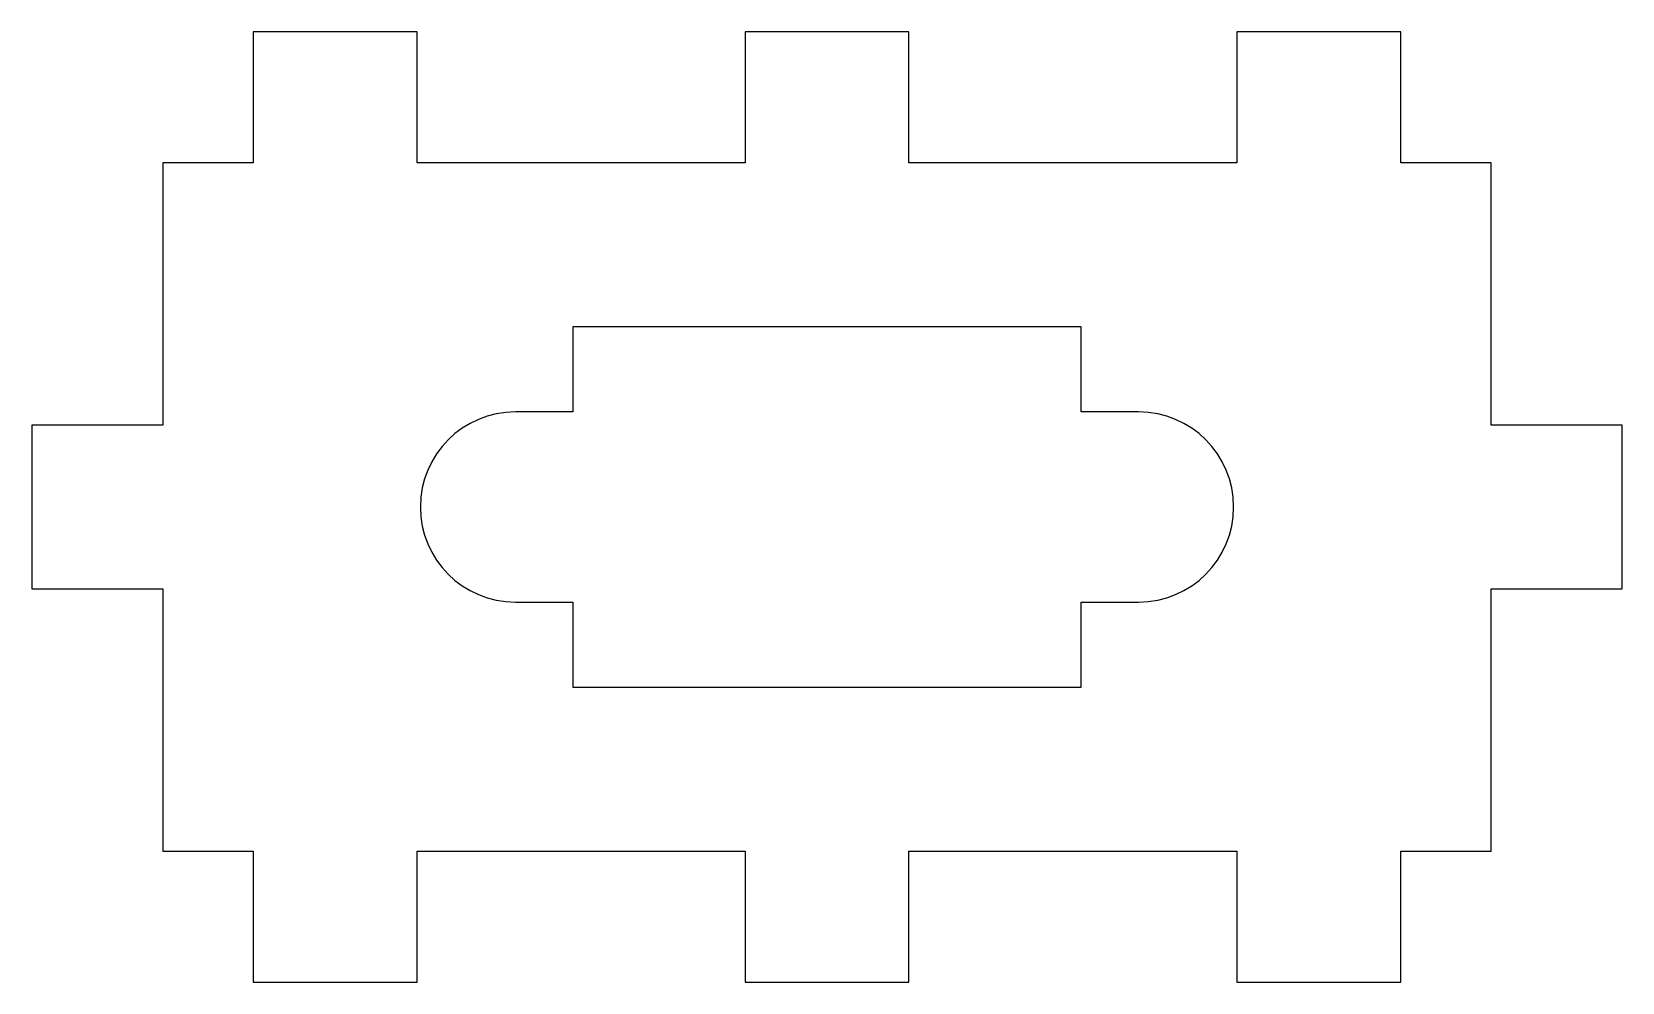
# Model space of a CAD drawing. Header units: millimetres. Extents: x -16.5 to 32, y -20 to 9.
import ezdxf

# ---------------------------------------------------------------- set-up
doc = ezdxf.new("R2010")
doc.units = ezdxf.units.MM

msp = doc.modelspace()

# ---------------------------------------------------------------- linework, layer by layer
at = {"color": 7, "linetype": 'Continuous', "lineweight": 25}
for p, q in [((-4.75, 9), (-9.75, 9)), ((-9.75, 9), (-9.75, 5)), ((-4.75, 5), (-4.75, 9)), ((10.25, 9), (5.25, 9)), ((5.25, 9), (5.25, 5)), ((10.25, 5), (10.25, 9)), ((25.25, 9), (20.25, 9)), ((20.25, 9), (20.25, 5)), ((25.25, 5), (25.25, 9)), ((-9.75, 5), (-12.5, 5)), ((-12.5, 5), (-12.5, -3)), ((5.25, 5), (-4.75, 5)), ((20.25, 5), (10.25, 5)), ((28, 5), (25.25, 5)), ((28, -3), (28, 5)), ((0, 0), (0, -2.6)), ((15.5, 0), (0, 0)), ((15.5, -2.6), (15.5, 0)), ((0, -2.6), (-1.75, -2.6)), ((17.25, -2.6), (15.5, -2.6)), ((-12.5, -3), (-16.5, -3)), ((-16.5, -3), (-16.5, -8)), ((32, -3), (28, -3)), ((32, -8), (32, -3)), ((-16.5, -8), (-12.5, -8)), ((-12.5, -8), (-12.5, -16)), ((28, -16), (28, -8)), ((28, -8), (32, -8)), ((-1.75, -8.4), (0, -8.4)), ((0, -8.4), (0, -11)), ((15.5, -8.4), (17.25, -8.4)), ((15.5, -11), (15.5, -8.4)), ((0, -11), (15.5, -11)), ((-12.5, -16), (-9.75, -16)), ((-9.75, -16), (-9.75, -20)), ((-4.75, -20), (-4.75, -16)), ((-4.75, -16), (5.25, -16)), ((5.25, -16), (5.25, -20)), ((10.25, -20), (10.25, -16)), ((10.25, -16), (20.25, -16)), ((20.25, -16), (20.25, -20)), ((25.25, -20), (25.25, -16)), ((25.25, -16), (28, -16)), ((-9.75, -20), (-4.75, -20)), ((5.25, -20), (10.25, -20)), ((20.25, -20), (25.25, -20))]:
    msp.add_line(p, q, dxfattribs=at)
for centre, start, end in [((-1.75, -5.5), 90, 270), ((17.25, -5.5), 270, 90)]:
    msp.add_arc(centre, 2.9, start, end, dxfattribs=at)

doc.saveas('drawing.dxf')
